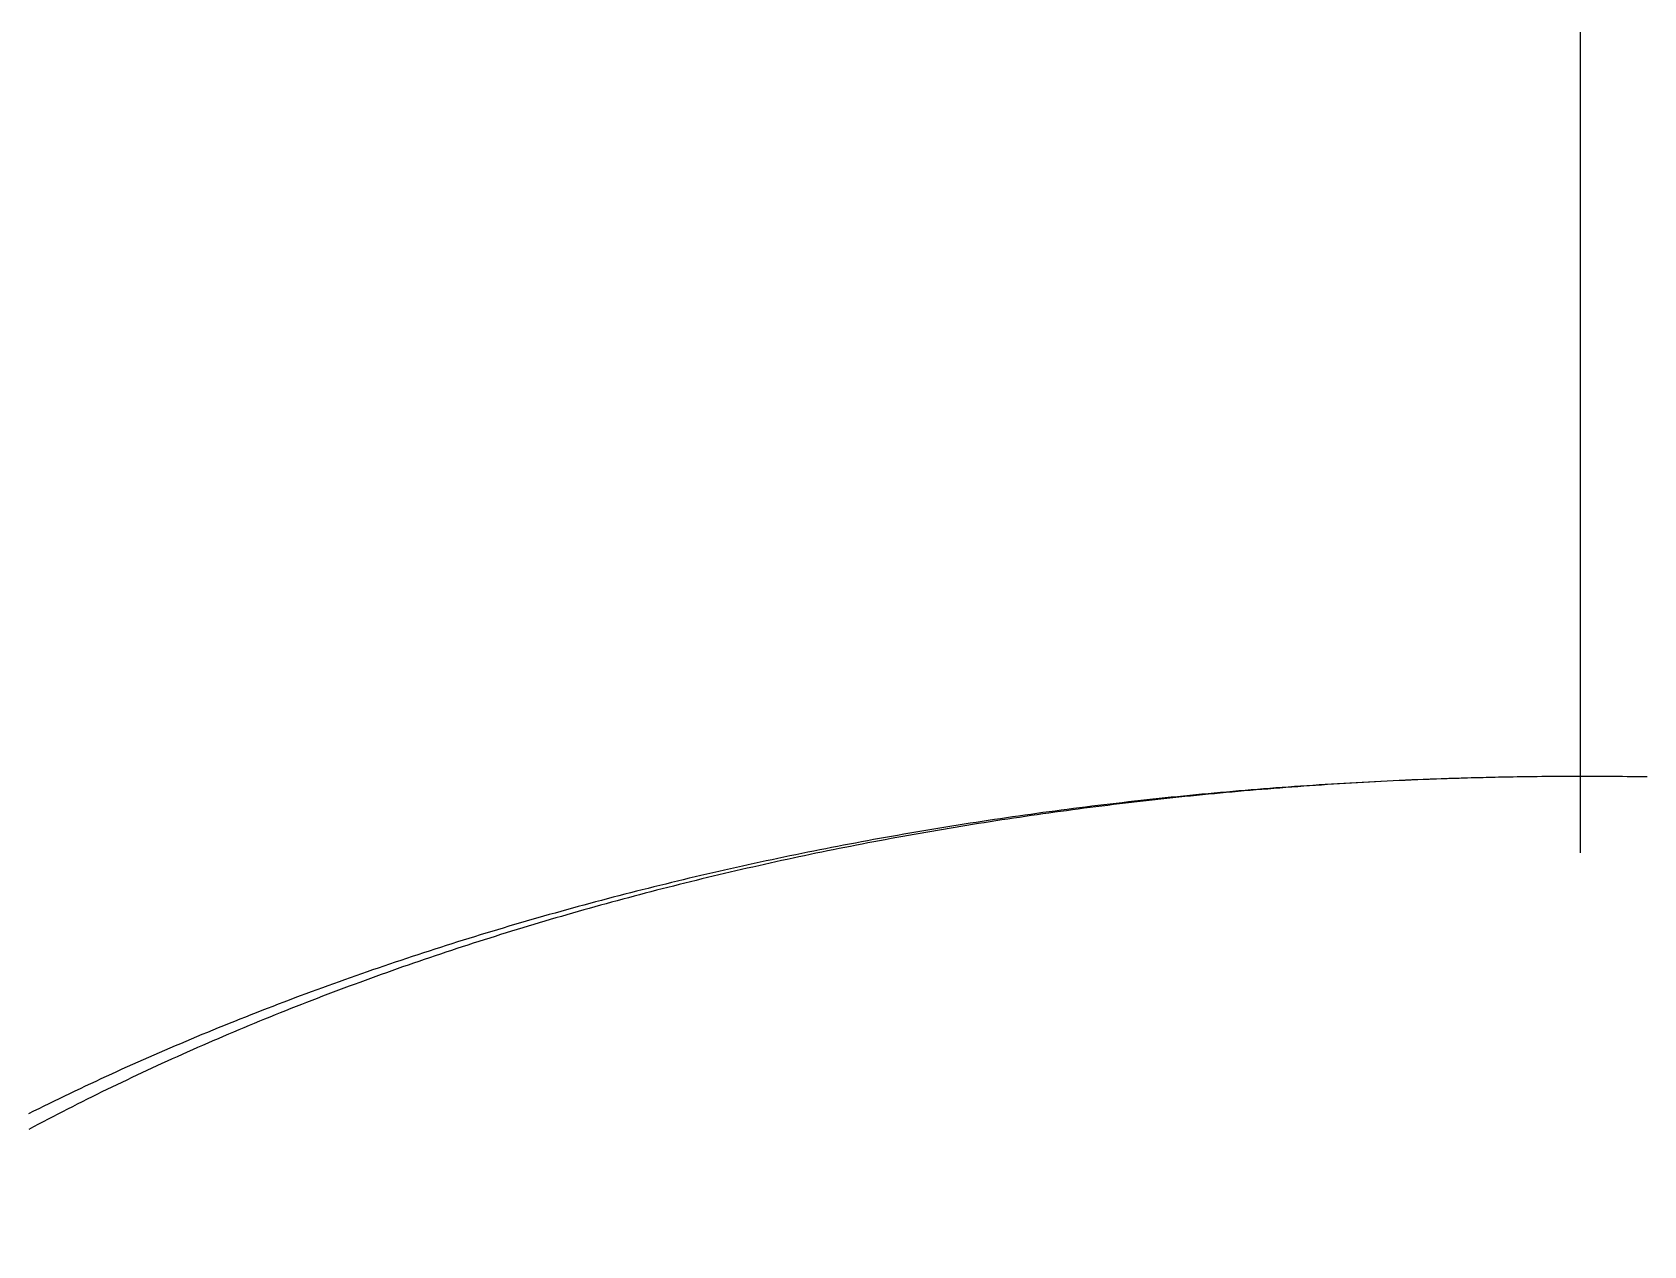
# Model space of a CAD drawing. Extents: x -8.1 to 48, y -19.1 to 38.3.
# Drawn here: x 35.319 to 39.651, y 35.044 to 38.305 of the extents above; entities that cross this region are included whole.
import ezdxf

# ---------------------------------------------------------------- set-up
doc = ezdxf.new("R2010")
doc.units = 0
doc.linetypes.add('CENTER', pattern=[50.8, 31.75, -6.35, 6.35, -6.35])
doc.layers.get('0').update_dxf_attribs({"linetype": 'CONTINUOUS'})
doc.layers.add('CENTER', color=1, linetype='CENTER')

msp = doc.modelspace()

# ---------------------------------------------------------------- linework, layer by layer
at = {"color": 7}
for points in [[(39.6598, 36.3034, 0), (39.6431, 36.3037, 0), (39.6264, 36.3039, 0), (39.6098, 36.3041, 0), (39.5931, 36.3043, 0), (39.5765, 36.3045, 0), (39.5598, 36.3046, 0), (39.5431, 36.3047, 0), (39.5265, 36.3048, 0), (39.5098, 36.3048, 0), (39.4931, 36.3049, 0), (39.4765, 36.3049, 0), (39.4598, 36.3049, 0), (39.4432, 36.3048, 0), (39.4265, 36.3047, 0), (39.4098, 36.3046, 0), (39.3932, 36.3045, 0), (39.3765, 36.3044, 0), (39.3599, 36.3042, 0), (39.3432, 36.304, 0), (39.3265, 36.3038, 0), (39.3099, 36.3035, 0), (39.2932, 36.3033, 0), (39.2766, 36.303, 0), (39.2599, 36.3026, 0), (39.2432, 36.3023, 0), (39.2266, 36.3019, 0), (39.2099, 36.3015, 0), (39.1933, 36.3011, 0), (39.1766, 36.3006, 0), (39.16, 36.3001, 0), (39.1433, 36.2996, 0), (39.1267, 36.2991, 0), (39.1101, 36.2986, 0), (39.0934, 36.298, 0), (39.0768, 36.2974, 0), (39.0601, 36.2967, 0), (39.0435, 36.2961, 0), (39.0269, 36.2954, 0), (39.0102, 36.2947, 0), (38.9936, 36.2939, 0), (38.977, 36.2932, 0), (38.9604, 36.2924, 0), (38.9437, 36.2916, 0), (38.9271, 36.2908, 0), (38.9105, 36.2899, 0), (38.8939, 36.289, 0), (38.8773, 36.2881, 0), (38.8607, 36.2872, 0), (38.8441, 36.2862, 0), (38.8275, 36.2852, 0), (38.8109, 36.2842, 0), (38.7943, 36.2831, 0), (38.7777, 36.2821, 0), (38.7611, 36.281, 0), (38.7445, 36.2799, 0), (38.7279, 36.2787, 0), (38.7113, 36.2775, 0), (38.6948, 36.2764, 0), (38.6782, 36.2751, 0), (38.6616, 36.2739, 0), (38.6451, 36.2726, 0), (38.6285, 36.2713, 0), (38.6119, 36.27, 0), (38.5954, 36.2686, 0), (38.5788, 36.2673, 0), (38.5623, 36.2659, 0), (38.5458, 36.2644, 0), (38.5292, 36.263, 0), (38.5127, 36.2615, 0), (38.4962, 36.26, 0), (38.4796, 36.2585, 0), (38.4631, 36.2569, 0), (38.4466, 36.2554, 0), (38.4301, 36.2538, 0), (38.4136, 36.2521, 0), (38.3971, 36.2505, 0), (38.3806, 36.2488, 0), (38.3641, 36.2471, 0), (38.3477, 36.2453, 0), (38.3312, 36.2436, 0), (38.3147, 36.2418, 0), (38.2983, 36.24, 0), (38.2818, 36.2382, 0), (38.2653, 36.2363, 0), (38.2489, 36.2344, 0), (38.2324, 36.2325, 0), (38.216, 36.2306, 0), (38.1996, 36.2286, 0), (38.1832, 36.2266, 0), (38.1667, 36.2246, 0), (38.1503, 36.2226, 0), (38.1339, 36.2205, 0), (38.1175, 36.2184, 0), (38.1011, 36.2163, 0), (38.0848, 36.2141, 0), (38.0684, 36.212, 0), (38.052, 36.2098, 0), (38.0356, 36.2076, 0), (38.0193, 36.2053, 0), (38.0029, 36.203, 0), (37.9866, 36.2007, 0), (37.9702, 36.1984, 0), (37.9539, 36.1961, 0), (37.9376, 36.1937, 0), (37.9213, 36.1913, 0), (37.905, 36.1889, 0), (37.8887, 36.1864, 0), (37.8724, 36.184, 0), (37.8561, 36.1815, 0), (37.8398, 36.1789, 0), (37.8235, 36.1764, 0), (37.8073, 36.1738, 0), (37.791, 36.1712, 0), (37.7748, 36.1686, 0), (37.7585, 36.1659, 0), (37.7423, 36.1632, 0), (37.7261, 36.1605, 0), (37.7099, 36.1578, 0), (37.6937, 36.155, 0), (37.6775, 36.1522, 0), (37.6613, 36.1494, 0), (37.6451, 36.1466, 0), (37.6289, 36.1437, 0), (37.6128, 36.1408, 0), (37.5966, 36.1379, 0), (37.5805, 36.135, 0), (37.5643, 36.132, 0), (37.5482, 36.129, 0), (37.5321, 36.126, 0), (37.516, 36.123, 0), (37.4999, 36.1199, 0), (37.4838, 36.1168, 0), (37.4677, 36.1137, 0), (37.4516, 36.1106, 0), (37.4356, 36.1074, 0), (37.4195, 36.1042, 0), (37.4035, 36.101, 0), (37.3874, 36.0977, 0), (37.3714, 36.0944, 0), (37.3554, 36.0911, 0), (37.3394, 36.0878, 0), (37.3234, 36.0845, 0), (37.3074, 36.0811, 0), (37.2915, 36.0777, 0), (37.2755, 36.0743, 0), (37.2596, 36.0708, 0), (37.2436, 36.0673, 0), (37.2277, 36.0638, 0), (37.2118, 36.0603, 0), (37.1959, 36.0567, 0), (37.18, 36.0531, 0), (37.1641, 36.0495, 0), (37.1482, 36.0459, 0), (37.1323, 36.0422, 0), (37.1165, 36.0385, 0), (37.1006, 36.0348, 0), (37.0848, 36.0311, 0), (37.069, 36.0273, 0), (37.0532, 36.0235, 0), (37.0374, 36.0197, 0), (37.0216, 36.0158, 0), (37.0058, 36.012, 0), (36.9901, 36.0081, 0), (36.9743, 36.0041, 0), (36.9586, 36.0002, 0), (36.9429, 35.9962, 0), (36.9272, 35.9922, 0), (36.9115, 35.9882, 0), (36.8958, 35.9841, 0), (36.8801, 35.9801, 0), (36.8644, 35.976, 0), (36.8488, 35.9718, 0), (36.8332, 35.9677, 0), (36.8175, 35.9635, 0), (36.8019, 35.9593, 0), (36.7863, 35.955, 0), (36.7707, 35.9508, 0), (36.7552, 35.9465, 0), (36.7396, 35.9422, 0), (36.7241, 35.9378, 0), (36.7085, 35.9335, 0), (36.693, 35.9291, 0), (36.6775, 35.9246, 0), (36.662, 35.9202, 0), (36.6465, 35.9157, 0), (36.6311, 35.9112, 0), (36.6156, 35.9067, 0), (36.6002, 35.9021, 0), (36.5847, 35.8976, 0), (36.5693, 35.893, 0), (36.5539, 35.8883, 0), (36.5385, 35.8837, 0), (36.5232, 35.879, 0), (36.5078, 35.8743, 0), (36.4925, 35.8695, 0), (36.4771, 35.8648, 0), (36.4618, 35.86, 0), (36.4465, 35.8552, 0), (36.4312, 35.8503, 0), (36.416, 35.8455, 0), (36.4007, 35.8406, 0), (36.3855, 35.8356, 0), (36.3702, 35.8307, 0), (36.355, 35.8257, 0), (36.3398, 35.8207, 0), (36.3246, 35.8157, 0), (36.3095, 35.8106, 0), (36.2943, 35.8055, 0), (36.2792, 35.8004, 0), (36.2641, 35.7953, 0), (36.249, 35.7901, 0), (36.2339, 35.7849, 0), (36.2188, 35.7797, 0), (36.2038, 35.7745, 0), (36.1887, 35.7692, 0), (36.1737, 35.7639, 0), (36.1587, 35.7586, 0), (36.1437, 35.7533, 0), (36.1288, 35.7479, 0), (36.1138, 35.7425, 0), (36.0989, 35.7371, 0), (36.084, 35.7316, 0), (36.0691, 35.7261, 0), (36.0542, 35.7206, 0), (36.0394, 35.7151, 0), (36.0245, 35.7095, 0), (36.0097, 35.7039, 0), (35.9949, 35.6983, 0), (35.9801, 35.6927, 0), (35.9653, 35.687, 0), (35.9506, 35.6813, 0), (35.9359, 35.6756, 0), (35.9212, 35.6699, 0), (35.9065, 35.6641, 0), (35.8918, 35.6583, 0), (35.8771, 35.6525, 0), (35.8625, 35.6467, 0), (35.8479, 35.6408, 0), (35.8333, 35.6349, 0), (35.8187, 35.629, 0), (35.8042, 35.623, 0), (35.7897, 35.617, 0), (35.7752, 35.611, 0), (35.7607, 35.605, 0), (35.7462, 35.5989, 0), (35.7317, 35.5928, 0), (35.7173, 35.5867, 0), (35.7029, 35.5806, 0), (35.6885, 35.5744, 0), (35.6742, 35.5682, 0), (35.6598, 35.562, 0), (35.6455, 35.5558, 0), (35.6312, 35.5495, 0), (35.6169, 35.5432, 0), (35.6027, 35.5369, 0), (35.5885, 35.5306, 0), (35.5742, 35.5242, 0), (35.5601, 35.5178, 0), (35.5459, 35.5114, 0), (35.5318, 35.5049, 0), (35.5176, 35.4984, 0), (35.5035, 35.4919, 0), (35.4895, 35.4854, 0), (35.4754, 35.4788, 0), (35.4614, 35.4722, 0), (35.4474, 35.4656, 0), (35.4334, 35.459, 0), (35.4195, 35.4523, 0), (35.4055, 35.4457, 0), (35.3916, 35.4389, 0), (35.3778, 35.4322, 0), (35.3639, 35.4254, 0), (35.3501, 35.4186, 0), (35.3363, 35.4118, 0), (35.3225, 35.405, 0), (35.3087, 35.3981, 0)], [(39.6539, 36.3035, 0), (39.6378, 36.3037, 0), (39.6217, 36.3039, 0), (39.6056, 36.3041, 0), (39.5895, 36.3043, 0), (39.5733, 36.3045, 0), (39.5572, 36.3046, 0), (39.5411, 36.3047, 0), (39.525, 36.3048, 0), (39.5089, 36.3048, 0), (39.4927, 36.3049, 0), (39.4766, 36.3049, 0), (39.4605, 36.3049, 0), (39.4444, 36.3048, 0), (39.4283, 36.3047, 0), (39.4121, 36.3047, 0), (39.396, 36.3045, 0), (39.3799, 36.3044, 0), (39.3638, 36.3042, 0), (39.3477, 36.304, 0), (39.3315, 36.3038, 0), (39.3154, 36.3036, 0), (39.2993, 36.3033, 0), (39.2832, 36.303, 0), (39.2671, 36.3027, 0), (39.251, 36.3024, 0), (39.2349, 36.302, 0), (39.2188, 36.3016, 0), (39.2026, 36.3012, 0), (39.1865, 36.3008, 0), (39.1704, 36.3003, 0), (39.1543, 36.2998, 0), (39.1382, 36.2993, 0), (39.1221, 36.2988, 0), (39.106, 36.2982, 0), (39.0899, 36.2976, 0), (39.0738, 36.297, 0), (39.0577, 36.2964, 0), (39.0416, 36.2957, 0), (39.0256, 36.295, 0), (39.0095, 36.2943, 0), (38.9934, 36.2936, 0), (38.9773, 36.2928, 0), (38.9612, 36.292, 0), (38.9451, 36.2912, 0), (38.9291, 36.2904, 0), (38.913, 36.2895, 0), (38.8969, 36.2886, 0), (38.8809, 36.2877, 0), (38.8648, 36.2868, 0), (38.8487, 36.2858, 0), (38.8327, 36.2849, 0), (38.8166, 36.2838, 0), (38.8006, 36.2828, 0), (38.7845, 36.2818, 0), (38.7685, 36.2807, 0), (38.7525, 36.2796, 0), (38.7364, 36.2784, 0), (38.7204, 36.2773, 0), (38.7044, 36.2761, 0), (38.6883, 36.2749, 0), (38.6723, 36.2737, 0), (38.6563, 36.2724, 0), (38.6403, 36.2711, 0), (38.6243, 36.2698, 0), (38.6083, 36.2685, 0), (38.5923, 36.2671, 0), (38.5763, 36.2658, 0), (38.5603, 36.2644, 0), (38.5443, 36.2629, 0), (38.5283, 36.2615, 0), (38.5123, 36.26, 0), (38.4964, 36.2585, 0), (38.4804, 36.257, 0), (38.4644, 36.2554, 0), (38.4485, 36.2538, 0), (38.4325, 36.2522, 0), (38.4166, 36.2506, 0), (38.4006, 36.249, 0), (38.3847, 36.2473, 0), (38.3688, 36.2456, 0), (38.3528, 36.2439, 0), (38.3369, 36.2421, 0), (38.321, 36.2403, 0), (38.3051, 36.2385, 0), (38.2892, 36.2367, 0), (38.2733, 36.2349, 0), (38.2574, 36.233, 0), (38.2415, 36.2311, 0), (38.2256, 36.2292, 0), (38.2098, 36.2272, 0), (38.1939, 36.2253, 0), (38.178, 36.2233, 0), (38.1622, 36.2212, 0), (38.1463, 36.2192, 0), (38.1305, 36.2171, 0), (38.1146, 36.215, 0), (38.0988, 36.2129, 0), (38.083, 36.2108, 0), (38.0672, 36.2086, 0), (38.0514, 36.2064, 0), (38.0356, 36.2042, 0), (38.0198, 36.2019, 0), (38.004, 36.1997, 0), (37.9882, 36.1974, 0), (37.9724, 36.195, 0), (37.9567, 36.1927, 0), (37.9409, 36.1903, 0), (37.9252, 36.1879, 0), (37.9094, 36.1855, 0), (37.8937, 36.1831, 0), (37.878, 36.1806, 0), (37.8623, 36.1781, 0), (37.8465, 36.1756, 0), (37.8308, 36.1731, 0), (37.8151, 36.1705, 0), (37.7995, 36.1679, 0), (37.7838, 36.1653, 0), (37.7681, 36.1626, 0), (37.7524, 36.16, 0), (37.7368, 36.1573, 0), (37.7212, 36.1546, 0), (37.7055, 36.1518, 0), (37.6899, 36.1491, 0), (37.6743, 36.1463, 0), (37.6587, 36.1435, 0), (37.6431, 36.1406, 0), (37.6275, 36.1378, 0), (37.6119, 36.1349, 0), (37.5963, 36.132, 0), (37.5808, 36.129, 0), (37.5652, 36.1261, 0), (37.5497, 36.1231, 0), (37.5341, 36.1201, 0), (37.5186, 36.117, 0), (37.5031, 36.114, 0), (37.4876, 36.1109, 0), (37.4721, 36.1077, 0), (37.4566, 36.1046, 0), (37.4411, 36.1014, 0), (37.4256, 36.0983, 0), (37.4102, 36.095, 0), (37.3947, 36.0918, 0), (37.3793, 36.0885, 0), (37.3639, 36.0853, 0), (37.3485, 36.0819, 0), (37.3331, 36.0786, 0), (37.3177, 36.0752, 0), (37.3023, 36.0719, 0), (37.2869, 36.0684, 0), (37.2716, 36.065, 0), (37.2562, 36.0615, 0), (37.2409, 36.0581, 0), (37.2255, 36.0545, 0), (37.2102, 36.051, 0), (37.1949, 36.0474, 0), (37.1796, 36.0439, 0), (37.1643, 36.0402, 0), (37.1491, 36.0366, 0), (37.1338, 36.0329, 0), (37.1186, 36.0293, 0), (37.1033, 36.0255, 0), (37.0881, 36.0218, 0), (37.0729, 36.018, 0), (37.0577, 36.0143, 0), (37.0425, 36.0104, 0), (37.0273, 36.0066, 0), (37.0122, 36.0027, 0), (36.997, 35.9989, 0), (36.9819, 35.9949, 0), (36.9667, 35.991, 0), (36.9516, 35.987, 0), (36.9365, 35.9831, 0), (36.9214, 35.979, 0), (36.9063, 35.975, 0), (36.8913, 35.9709, 0), (36.8762, 35.9669, 0), (36.8612, 35.9627, 0), (36.8462, 35.9586, 0), (36.8312, 35.9544, 0), (36.8162, 35.9503, 0), (36.8012, 35.946, 0), (36.7862, 35.9418, 0), (36.7712, 35.9375, 0), (36.7563, 35.9333, 0), (36.7414, 35.9289, 0), (36.7264, 35.9246, 0), (36.7115, 35.9202, 0), (36.6966, 35.9158, 0), (36.6818, 35.9114, 0), (36.6669, 35.907, 0), (36.652, 35.9025, 0), (36.6372, 35.898, 0), (36.6224, 35.8935, 0), (36.6076, 35.889, 0), (36.5928, 35.8844, 0), (36.578, 35.8798, 0), (36.5632, 35.8752, 0), (36.5485, 35.8705, 0), (36.5337, 35.8659, 0), (36.519, 35.8612, 0), (36.5043, 35.8564, 0), (36.4896, 35.8517, 0), (36.4749, 35.8469, 0), (36.4603, 35.8421, 0), (36.4456, 35.8373, 0), (36.431, 35.8325, 0), (36.4164, 35.8276, 0), (36.4018, 35.8227, 0), (36.3872, 35.8178, 0), (36.3726, 35.8128, 0), (36.3581, 35.8078, 0), (36.3435, 35.8028, 0), (36.329, 35.7978, 0), (36.3145, 35.7928, 0), (36.3, 35.7877, 0), (36.2855, 35.7826, 0), (36.2711, 35.7775, 0), (36.2567, 35.7723, 0), (36.2422, 35.7671, 0), (36.2278, 35.7619, 0), (36.2135, 35.7567, 0), (36.1991, 35.7515, 0), (36.1847, 35.7462, 0), (36.1704, 35.7409, 0), (36.1561, 35.7355, 0), (36.1418, 35.7302, 0), (36.1275, 35.7248, 0), (36.1133, 35.7194, 0), (36.099, 35.714, 0), (36.0848, 35.7085, 0), (36.0706, 35.703, 0), (36.0564, 35.6975, 0), (36.0423, 35.692, 0), (36.0281, 35.6865, 0), (36.014, 35.6809, 0), (35.9999, 35.6753, 0), (35.9858, 35.6696, 0), (35.9718, 35.664, 0), (35.9577, 35.6583, 0), (35.9437, 35.6526, 0), (35.9297, 35.6469, 0), (35.9157, 35.6411, 0), (35.9017, 35.6353, 0), (35.8878, 35.6295, 0), (35.8739, 35.6237, 0), (35.86, 35.6179, 0), (35.8461, 35.612, 0), (35.8322, 35.6061, 0), (35.8184, 35.6001, 0), (35.8046, 35.5942, 0), (35.7908, 35.5882, 0), (35.777, 35.5822, 0), (35.7632, 35.5762, 0), (35.7495, 35.5701, 0), (35.7358, 35.564, 0), (35.7221, 35.5579, 0), (35.7084, 35.5518, 0), (35.6948, 35.5457, 0), (35.6812, 35.5395, 0), (35.6676, 35.5333, 0), (35.654, 35.527, 0), (35.6405, 35.5208, 0), (35.6269, 35.5145, 0), (35.6134, 35.5082, 0), (35.5999, 35.5019, 0), (35.5865, 35.4955, 0), (35.5731, 35.4891, 0), (35.5596, 35.4827, 0), (35.5463, 35.4763, 0), (35.5329, 35.4699, 0), (35.5196, 35.4634, 0), (35.5062, 35.4569, 0), (35.4929, 35.4504, 0), (35.4797, 35.4438, 0), (35.4664, 35.4372, 0), (35.4532, 35.4306, 0), (35.44, 35.424, 0), (35.4269, 35.4174, 0), (35.4137, 35.4107, 0), (35.4006, 35.404, 0), (35.3875, 35.3973, 0), (35.3745, 35.3905, 0), (35.3614, 35.3838, 0), (35.3484, 35.377, 0), (35.3354, 35.3701, 0), (35.3225, 35.3633, 0), (35.3096, 35.3564, 0)]]:
    msp.add_polyline3d(points, dxfattribs=at)
at = {"layer": 'CENTER', "color": 1, "linetype": 'CENTER'}
msp.add_line((39.480651, -2), (39.480651, 38.304877), dxfattribs=at)

doc.saveas('drawing.dxf')
